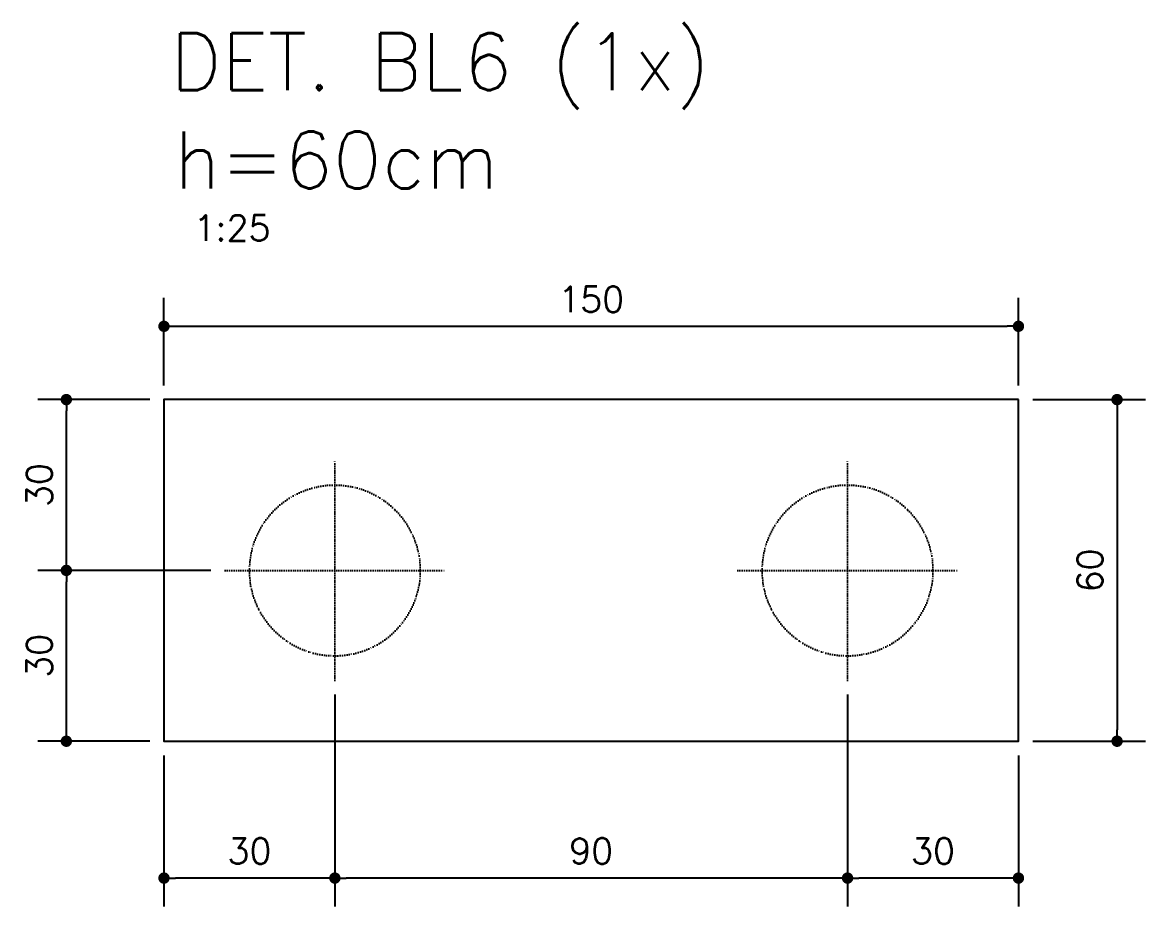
# Model space of a CAD drawing. Extents: x -856 to 20282, y 14720 to 28231.
# Drawn here: x 12720.6 to 13114.9, y 20129.3 to 20439.8 of the extents above; entities that cross this region are included whole.
import ezdxf

# ---------------------------------------------------------------- set-up
doc = ezdxf.new("R2010")
doc.units = 0
doc.linetypes.add('ESTILO_TQS_0002', pattern=[0.4, 0.1, -0.3])
doc.layers.get('0').update_dxf_attribs({"linetype": 'CONTINUOUS'})
doc.layers.get('Defpoints').update_dxf_attribs({"linetype": 'CONTINUOUS'})
for name, color, linetype in [('228', 2, 'CONTINUOUS'), ('BLOCO', 3, 'CONTINUOUS'), ('COTA', 1, 'CONTINUOUS'), ('ESTACA', 1, 'ESTILO_TQS_0002'), ('T1', 2, 'CONTINUOUS'), ('T3', 4, 'CONTINUOUS')]:
    doc.layers.add(name, color=color, linetype=linetype)
doc.styles.add('COTA', font='romans.shx')
doc.styles.add('Texto1', font='romans.shx', dxfattribs={"height": 9})
doc.styles.add('Texto3', font='romans.shx', dxfattribs={"height": 20})
doc.dimstyles.new('forma', dxfattribs={"dimscale": 5, "dimtxt": 1.8, "dimasz": 0.8, "dimexe": 2, "dimexo": 1, "dimgap": 1, "dimtad": 1, "dimdec": 1, "dimzin": 9, "dimdsep": 46, "dimtxsty": 'COTA', "dimblk1": 'DOT', "dimblk2": 'DOT', "dimsah": 1, "dimcen": 0, "dimdle": 1, "dimclrd": 256, "dimclre": 256, "dimclrt": 2, "dimadec": 0, "dimazin": 0, "dimtfac": 1, "dimtdec": 0, "dimtmove": 0, "dimatfit": 3, "dimfxl": 1, "dimtolj": 1, "dimtzin": 0, "dimarcsym": 0})

# ---------------------------------------------------------------- blocks, each defined once
blk = doc.blocks.new('A$C96fa5e93')
at = {"layer": 'ESTACA', "linetype": 'ESTILO_TQS_0002'}
for p, q in [((19.28569357143897, -1.252141555596609e-05), (19.28569357143897, 38.57141596442125)), ((-2.028576454904396e-05, 19.28570172150285), (38.57140785292904, 19.28570172150285))]:
    blk.add_line(p, q, dxfattribs=at)
blk.add_ellipse((19.28569357143897, 19.28570172150285), major_axis=(10.60660171779848, 10.60660171779848), ratio=0.9999999999999488, start_param=5.497787143782112, end_param=11.7809724509617, dxfattribs=at)
blk = doc.blocks.new('_Dot')
at = {"color": 0, "linetype": 'ByBlock', "lineweight": -2}
blk.add_line((-0.5, 0), (-1, 0), dxfattribs=at)
at = {"color": 0, "linetype": 'ByBlock', "const_width": 0.5}
blk.add_lwpolyline([(-0.25, 0, 1), (0.25, 0, 1)], format="xyb", close=True, dxfattribs=at)
blk = doc.blocks.new('*D494')
at = {"layer": 'COTA', "lineweight": -2, "transparency": 16777216}
for p, q in [((12770.2840992496, 20312.31673553277), (12770.2840992496, 20343.0580270154)), ((13070.2840992496, 20312.31673553277), (13070.2840992496, 20343.0580270154)), ((12774.2840992496, 20333.0580270154), (13066.2840992496, 20333.0580270154))]:
    blk.add_line(p, q, dxfattribs=at)
at = {"layer": 'Defpoints', "color": 0, "transparency": 16777216}
for p in [(13070.2840992496, 20333.0580270154), (12770.2840992496, 20307.31673553277), (13070.2840992496, 20307.31673553277)]:
    blk.add_point(p, dxfattribs=at)
at = {"layer": 'COTA', "lineweight": -2, "transparency": 16777216, "xscale": 4, "yscale": 4, "zscale": 4, "rotation": 180}
blk.add_blockref('_Dot', (12770.2840992496, 20333.0580270154), dxfattribs=at)
at = {"layer": 'COTA', "lineweight": -2, "transparency": 16777216, "xscale": 4, "yscale": 4, "zscale": 4}
blk.add_blockref('_Dot', (13070.2840992496, 20333.0580270154), dxfattribs=at)
at = {"layer": 'COTA', "color": 2, "transparency": 16777216, "insert": (12920.2840992496, 20342.5580270154), "char_height": 9, "attachment_point": 5, "style": 'COTA'}
blk.add_mtext('\\A1;150 ', dxfattribs=at)
blk = doc.blocks.new('*D495')
at = {"layer": 'COTA', "lineweight": -2, "transparency": 16777216}
for p, q in [((13075.28409924961, 20307.31673553278), (13114.90632542684, 20307.31673553278)), ((13104.90632542684, 20303.31673553278), (13104.90632542684, 20191.31673553278)), ((13075.28409924961, 20187.31673553278), (13114.90632542684, 20187.31673553278))]:
    blk.add_line(p, q, dxfattribs=at)
at = {"layer": 'Defpoints', "color": 0, "transparency": 16777216}
for p in [(13070.28409924961, 20307.31673553278), (13070.28409924961, 20187.31673553278), (13104.90632542684, 20187.31673553278)]:
    blk.add_point(p, dxfattribs=at)
at = {"layer": 'COTA', "lineweight": -2, "transparency": 16777216, "xscale": 4, "yscale": 4, "zscale": 4}
for p, rotation in [((13104.90632542684, 20307.31673553278), 90), ((13104.90632542684, 20187.31673553278), 270)]:
    blk.add_blockref('_Dot', p, dxfattribs=dict(at, rotation=rotation))
at = {"layer": 'COTA', "color": 2, "transparency": 16777216, "insert": (13095.40632542684, 20247.31673553277), "char_height": 9, "attachment_point": 5, "rotation": 90, "style": 'COTA'}
blk.add_mtext('\\A1;60 ', dxfattribs=at)
blk = doc.blocks.new('*D496')
at = {"layer": 'COTA', "lineweight": -2, "transparency": 16777216}
for p, q in [((13010.2840992496, 20203.74530704693), (13010.2840992496, 20129.25015743379)), ((13070.2840992496, 20182.31673553277), (13070.2840992496, 20129.25015743379)), ((13066.2840992496, 20139.25015743379), (13014.2840992496, 20139.25015743379))]:
    blk.add_line(p, q, dxfattribs=at)
at = {"layer": 'Defpoints', "color": 0, "transparency": 16777216}
for p in [(13010.2840992496, 20208.74530704693), (13070.2840992496, 20187.31673553277), (13010.2840992496, 20139.25015743379)]:
    blk.add_point(p, dxfattribs=at)
at = {"layer": 'COTA', "lineweight": -2, "transparency": 16777216, "xscale": 4, "yscale": 4, "zscale": 4, "rotation": 180}
blk.add_blockref('_Dot', (13010.2840992496, 20139.25015743379), dxfattribs=at)
at = {"layer": 'COTA', "lineweight": -2, "transparency": 16777216, "xscale": 4, "yscale": 4, "zscale": 4}
blk.add_blockref('_Dot', (13070.2840992496, 20139.25015743379), dxfattribs=at)
at = {"layer": 'COTA', "color": 2, "transparency": 16777216, "insert": (13040.2840992496, 20148.75015743379), "char_height": 9, "attachment_point": 5, "style": 'COTA'}
blk.add_mtext('\\A1;30 ', dxfattribs=at)
blk = doc.blocks.new('*D497')
at = {"layer": 'COTA', "lineweight": -2, "transparency": 16777216}
for p, q in [((12830.2840992496, 20203.74530704693), (12830.2840992496, 20129.25015743379)), ((13010.2840992496, 20203.74530704693), (13010.2840992496, 20129.25015743379)), ((13006.2840992496, 20139.25015743379), (12834.2840992496, 20139.25015743379))]:
    blk.add_line(p, q, dxfattribs=at)
at = {"layer": 'Defpoints', "color": 0, "transparency": 16777216}
for p in [(12830.2840992496, 20208.74530704693), (13010.2840992496, 20208.74530704693), (12830.2840992496, 20139.25015743379)]:
    blk.add_point(p, dxfattribs=at)
at = {"layer": 'COTA', "lineweight": -2, "transparency": 16777216, "xscale": 4, "yscale": 4, "zscale": 4, "rotation": 180}
blk.add_blockref('_Dot', (12830.2840992496, 20139.25015743379), dxfattribs=at)
at = {"layer": 'COTA', "lineweight": -2, "transparency": 16777216, "xscale": 4, "yscale": 4, "zscale": 4}
blk.add_blockref('_Dot', (13010.2840992496, 20139.25015743379), dxfattribs=at)
at = {"layer": 'COTA', "color": 2, "transparency": 16777216, "insert": (12920.2840992496, 20148.75015743379), "char_height": 9, "attachment_point": 5, "style": 'COTA'}
blk.add_mtext('\\A1;90 ', dxfattribs=at)
blk = doc.blocks.new('*D498')
at = {"layer": 'COTA', "lineweight": -2, "transparency": 16777216}
for p, q in [((12830.2840992496, 20203.74530704693), (12830.2840992496, 20129.25015743379)), ((12770.2840992496, 20182.31673553277), (12770.2840992496, 20129.25015743379)), ((12826.2840992496, 20139.25015743379), (12774.2840992496, 20139.25015743379))]:
    blk.add_line(p, q, dxfattribs=at)
at = {"layer": 'Defpoints', "color": 0, "transparency": 16777216}
for p in [(12830.2840992496, 20208.74530704693), (12770.2840992496, 20187.31673553277), (12770.2840992496, 20139.25015743379)]:
    blk.add_point(p, dxfattribs=at)
at = {"layer": 'COTA', "lineweight": -2, "transparency": 16777216, "xscale": 4, "yscale": 4, "zscale": 4, "rotation": 180}
blk.add_blockref('_Dot', (12770.2840992496, 20139.25015743379), dxfattribs=at)
at = {"layer": 'COTA', "lineweight": -2, "transparency": 16777216, "xscale": 4, "yscale": 4, "zscale": 4}
blk.add_blockref('_Dot', (12830.2840992496, 20139.25015743379), dxfattribs=at)
at = {"layer": 'COTA', "color": 2, "transparency": 16777216, "insert": (12800.2840992496, 20148.75015743379), "char_height": 9, "attachment_point": 5, "style": 'COTA'}
blk.add_mtext('\\A1;30 ', dxfattribs=at)
blk = doc.blocks.new('*D499')
at = {"layer": 'COTA', "lineweight": -2, "transparency": 16777216}
for p, q in [((12786.7126715352, 20247.31673553278), (12726.00127431338, 20247.31673553278)), ((12736.00127431338, 20191.31673553278), (12736.00127431338, 20243.31673553278)), ((12765.28409924961, 20187.31673553278), (12726.00127431338, 20187.31673553278))]:
    blk.add_line(p, q, dxfattribs=at)
at = {"layer": 'Defpoints', "color": 0, "transparency": 16777216}
for p in [(12736.00127431338, 20247.31673553278), (12791.7126715352, 20247.31673553278), (12770.28409924961, 20187.31673553278)]:
    blk.add_point(p, dxfattribs=at)
at = {"layer": 'COTA', "lineweight": -2, "transparency": 16777216, "xscale": 4, "yscale": 4, "zscale": 4}
for p, rotation in [((12736.00127431338, 20247.31673553278), 90), ((12736.00127431338, 20187.31673553278), 270)]:
    blk.add_blockref('_Dot', p, dxfattribs=dict(at, rotation=rotation))
at = {"layer": 'COTA', "color": 2, "transparency": 16777216, "insert": (12726.50127431339, 20217.31673553277), "char_height": 9, "attachment_point": 5, "rotation": 90, "style": 'COTA'}
blk.add_mtext('\\A1;30 ', dxfattribs=at)
blk = doc.blocks.new('*D500')
at = {"layer": 'COTA', "lineweight": -2, "transparency": 16777216}
for p, q in [((12765.28409924961, 20307.31673553278), (12726.00127431339, 20307.31673553278)), ((12736.00127431339, 20251.31673553278), (12736.00127431339, 20303.31673553278)), ((12786.7126715352, 20247.31673553278), (12726.00127431339, 20247.31673553278))]:
    blk.add_line(p, q, dxfattribs=at)
at = {"layer": 'Defpoints', "color": 0, "transparency": 16777216}
for p in [(12736.00127431339, 20307.31673553278), (12770.28409924961, 20307.31673553278), (12791.7126715352, 20247.31673553278)]:
    blk.add_point(p, dxfattribs=at)
at = {"layer": 'COTA', "lineweight": -2, "transparency": 16777216, "xscale": 4, "yscale": 4, "zscale": 4}
for p, rotation in [((12736.00127431339, 20307.31673553278), 90), ((12736.00127431339, 20247.31673553278), 270)]:
    blk.add_blockref('_Dot', p, dxfattribs=dict(at, rotation=rotation))
at = {"layer": 'COTA', "color": 2, "transparency": 16777216, "insert": (12726.50127431339, 20277.31673553277), "char_height": 9, "attachment_point": 5, "rotation": 90, "style": 'COTA'}
blk.add_mtext('\\A1;30 ', dxfattribs=at)

msp = doc.modelspace()

# ---------------------------------------------------------------- linework, layer by layer
at = {"layer": 'BLOCO'}
msp.add_lwpolyline([(13070.2840992496, 20307.31673553277), (12770.2840992496, 20307.31673553277), (12770.2840992496, 20187.31673553277), (13070.2840992496, 20187.31673553277)], close=True, dxfattribs=at)

# ---------------------------------------------------------------- block references
at = {"layer": '228', "linetype": 'Continuous', "xscale": 2, "yscale": 2, "zscale": 2}
msp.add_blockref('A$C96fa5e93', (12791.71271210672, 20208.74533208976), dxfattribs=at)
at = {"layer": '228', "xscale": 2, "yscale": 2, "zscale": 2}
msp.add_blockref('A$C96fa5e93', (12971.71271210672, 20208.74533208976), dxfattribs=at)

# ---------------------------------------------------------------- texts
at = {"layer": 'T1', "style": 'Texto1'}
msp.add_text('1:25', height=9, dxfattribs=at).set_placement((12780.68825560321, 20363.12504596878))
at = {"layer": 'T3', "style": 'Texto3'}
for s, p in [('DET. BL6 (1x)', (12772.52712616833, 20415.98196763085)), ('h=60cm', (12773.88179250663, 20381.46893541022))]:
    msp.add_text(s, height=20, dxfattribs=at).set_placement(p)

# ---------------------------------------------------------------- dimensions: what is measured, and where the dimension line sits
at = {"layer": 'COTA'}
for base, p1, p2, override, picture, middle in [((13070.2840992496, 20333.0580270154), (12770.2840992496, 20307.31673553277), (13070.2840992496, 20307.31673553277), {"dimlfac": 0.5, "dimpost": ' '}, '*D494', (12920.2840992496, 20342.5580270154)), ((12770.2840992496, 20139.25015743379), (12830.2840992496, 20208.74530704693), (12770.2840992496, 20187.31673553277), {"dimlfac": 0.5, "dimpost": ' ', "dimtmove": 1}, '*D498', (12800.2840992496, 20148.75015743379)), ((12830.2840992496, 20139.25015743379), (13010.2840992496, 20208.74530704693), (12830.2840992496, 20208.74530704693), {"dimlfac": 0.5, "dimpost": ' ', "dimtmove": 1}, '*D497', (12920.2840992496, 20148.75015743379)), ((13010.2840992496, 20139.25015743379), (13070.2840992496, 20187.31673553277), (13010.2840992496, 20208.74530704693), {"dimlfac": 0.5, "dimpost": ' '}, '*D496', (13040.2840992496, 20148.75015743379))]:
    dim = msp.add_linear_dim(base=base, p1=p1, p2=p2, dimstyle='forma', override=override, dxfattribs=at)
    dim.commit()
    dim.dimension.update_dxf_attribs({"geometry": picture, "text_midpoint": middle})
for base, p1, p2, override, picture, middle in [((12736.00127431339, 20307.31673553278), (12791.71267153519, 20247.31673553277), (12770.2840992496, 20307.31673553277), {"dimlfac": 0.5, "dimpost": ' ', "dimtmove": 1}, '*D500', (12726.50127431339, 20277.31673553277)), ((13104.90632542684, 20187.31673553278), (13070.2840992496, 20307.31673553277), (13070.2840992496, 20187.31673553277), {"dimlfac": 0.5, "dimpost": ' '}, '*D495', (13095.40632542684, 20247.31673553277)), ((12736.00127431338, 20247.31673553278), (12770.2840992496, 20187.31673553277), (12791.71267153519, 20247.31673553277), {"dimlfac": 0.5, "dimpost": ' '}, '*D499', (12726.50127431339, 20217.31673553277))]:
    dim = msp.add_linear_dim(base=base, p1=p1, p2=p2, angle=90, dimstyle='forma', override=override, dxfattribs=at)
    dim.commit()
    dim.dimension.update_dxf_attribs({"geometry": picture, "text_midpoint": middle})

doc.saveas('drawing.dxf')
